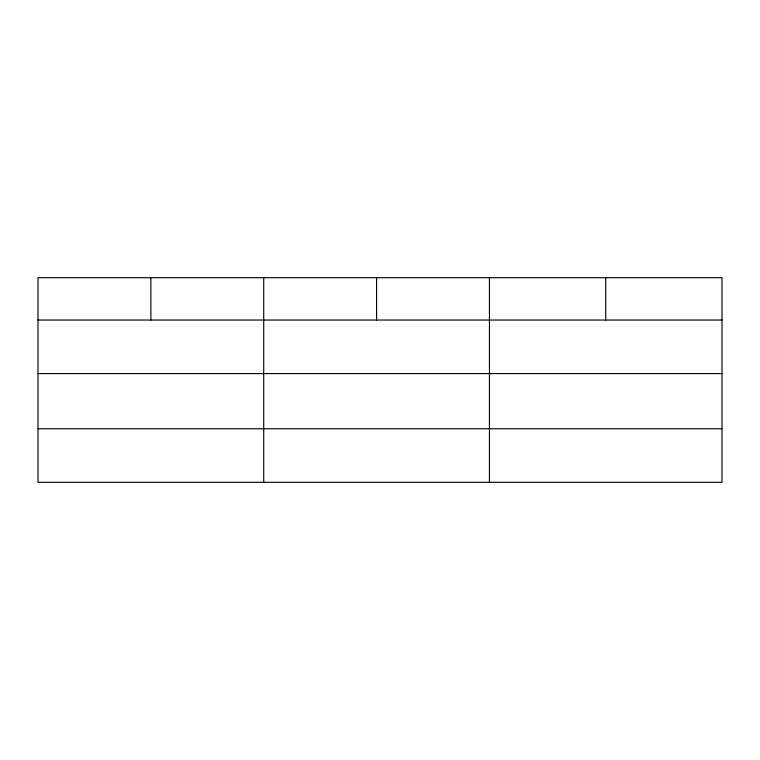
<?xml version="1.0" encoding="UTF-8"?>
<svg xmlns="http://www.w3.org/2000/svg" width="760" height="760" viewBox="0 0 760 760"><rect width="100%" height="100%" fill="white"/><g stroke="black" fill="none" stroke-linecap="round" stroke-linejoin="round"><path stroke-width="1.14" d="M722 373.587L722 277.704L38 277.704L38 482.296L722 482.296L722 373.587L38 373.587M38 320.045L722 320.045M38 428.754L722 428.754M605.72 277.704L605.72 320.045M489.44 277.704L489.44 482.296M376.58 277.704L376.58 320.045M263.72 277.704L263.72 482.296M150.86 277.704L150.86 320.045"/></g></svg>
